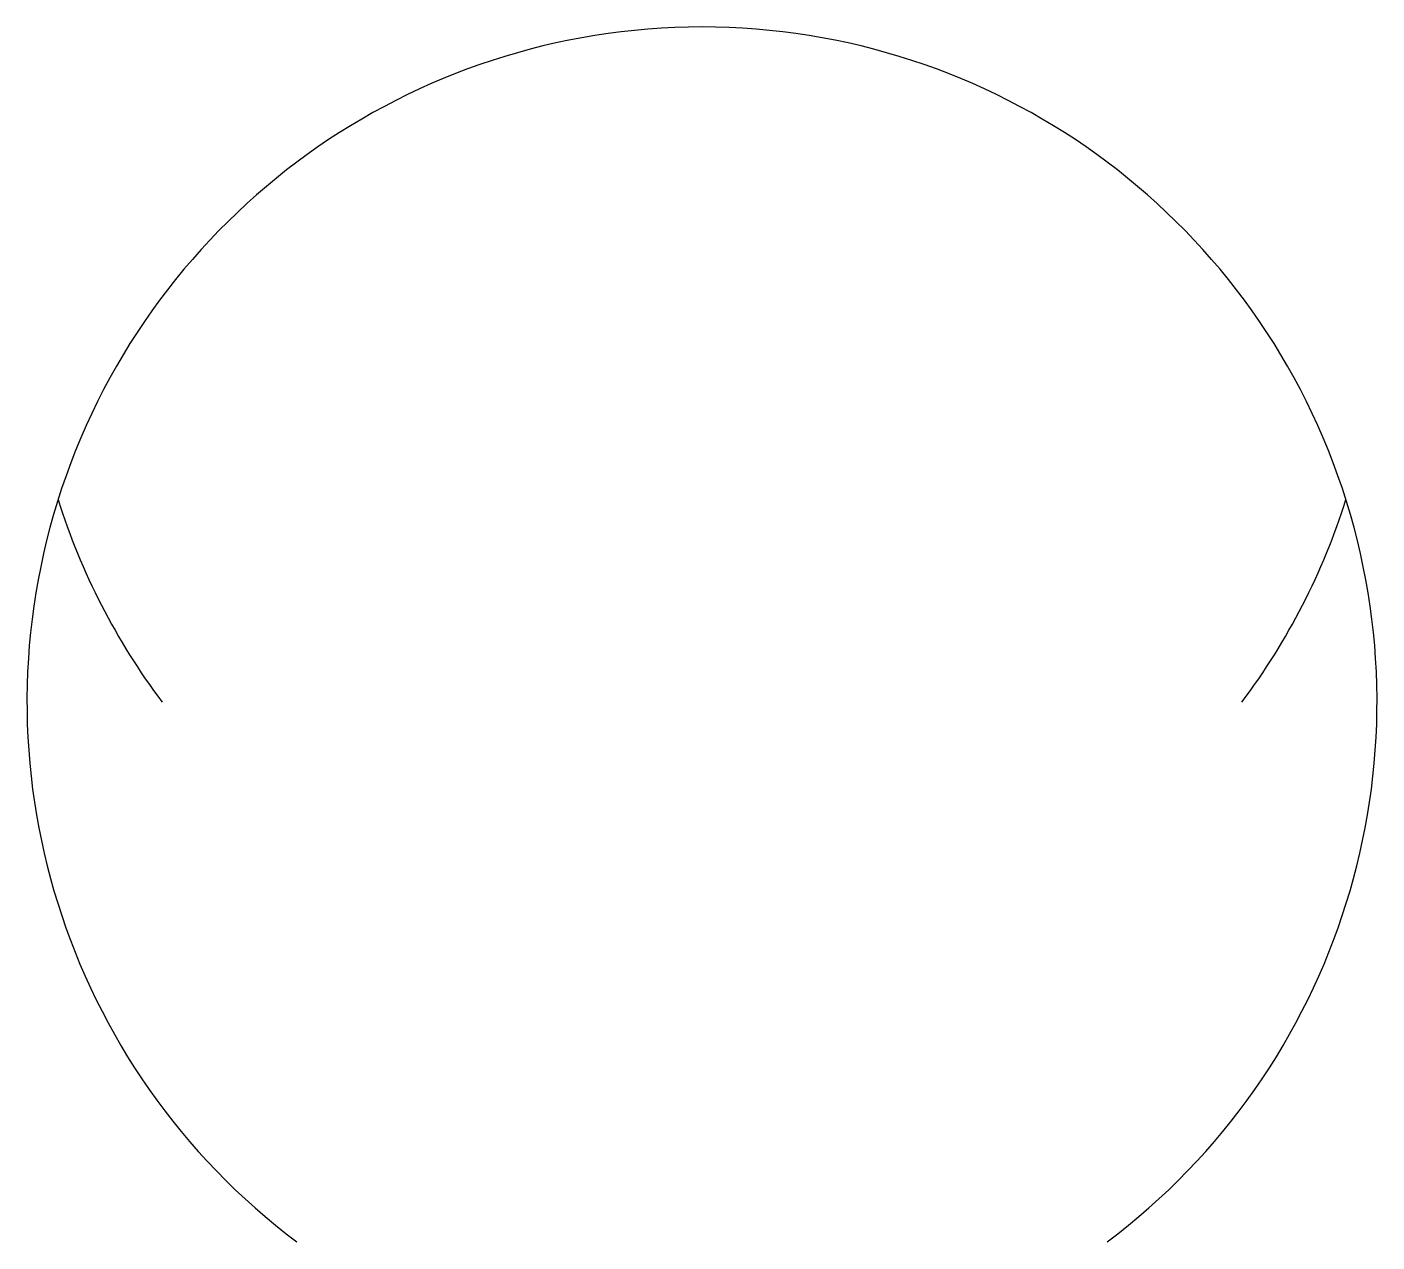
# Model space of a CAD drawing. Header units: millimetres. Extents: x 0 to 20, y 2 to 20.
import ezdxf

# ---------------------------------------------------------------- set-up
doc = ezdxf.new("R2010")
doc.units = ezdxf.units.MM
doc.layers.get('0').update_dxf_attribs({"lineweight": 25})

msp = doc.modelspace()

# ---------------------------------------------------------------- linework, layer by layer
for centre, start, end in [((10, 10), 306.8699, 233.1301), ((10, 16), 197.4576, 216.8699), ((10, 16), 323.1301, 342.5424)]:
    msp.add_arc(centre, 10, start, end)

doc.saveas('drawing.dxf')
